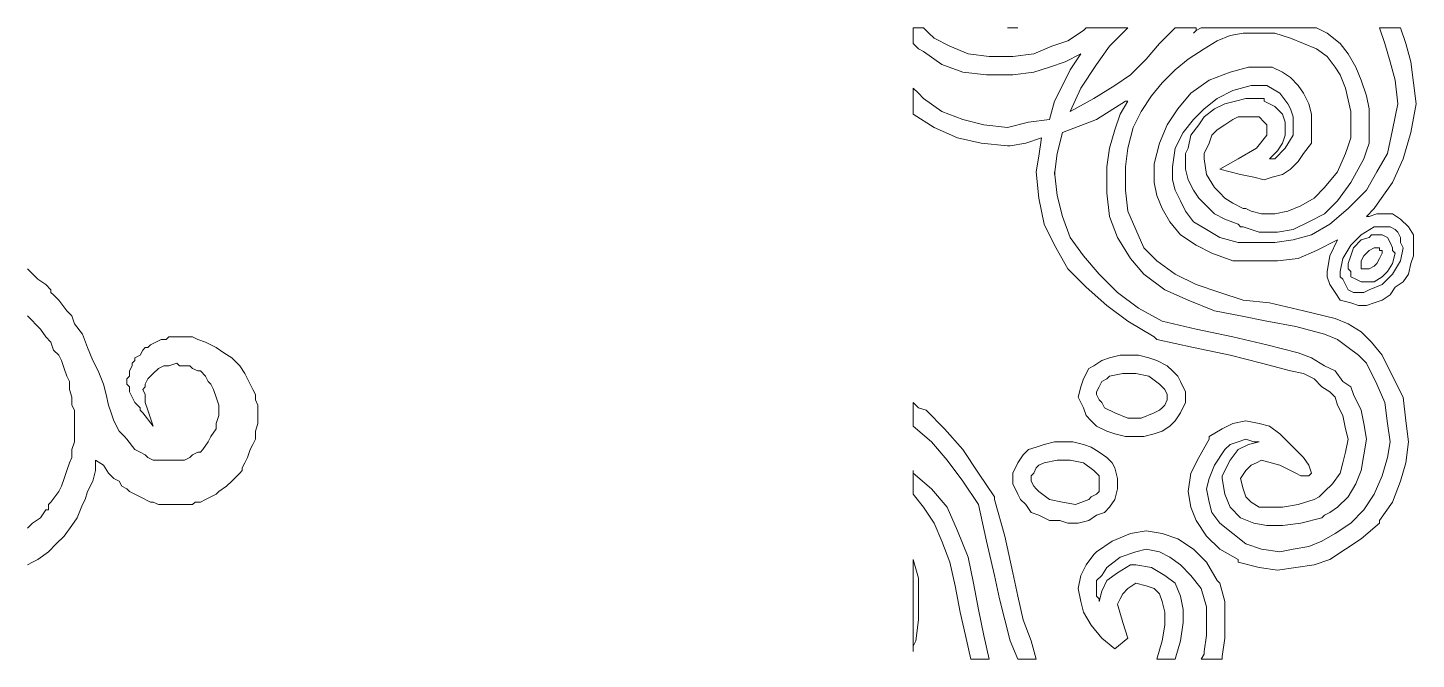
# Model space of a CAD drawing. Extents: x -66030 to 95157, y -13132 to 45879.
# Drawn here: x -18784 to -16714, y 9910 to 10851 of the extents above; entities that cross this region are included whole.
import ezdxf

# ---------------------------------------------------------------- set-up
doc = ezdxf.new("R2010")
doc.units = 0
doc.header["$LTSCALE"] = 100
doc.header["$MEASUREMENT"] = 0
doc.layers.get('0').update_dxf_attribs({"linetype": 'CONTINUOUS'})

msp = doc.modelspace()

# ---------------------------------------------------------------- linework, layer by layer
at = {"lineweight": 0}
for points in [[(-17464.4, 10722.6), (-17464.4, 10761.6), (-17456.6, 10753.8), (-17448.8, 10746), (-17421.4, 10726.5), (-17390.2, 10714.8), (-17358.9, 10706.9), (-17323.8, 10703), (-17323.8, 10703), (-17292.5, 10710.8), (-17261.3, 10714.8), (-17253.5, 10742.1), (-17241.8, 10765.5), (-17230.1, 10789), (-17214.4, 10812.4), (-17214.4, 10812.4), (-17214.4, 10812.4), (-17237.9, 10800.7), (-17261.3, 10792.9), (-17284.7, 10785.1), (-17316, 10781.2), (-17316, 10781.2), (-17355, 10781.2), (-17390.2, 10785.1), (-17421.4, 10796.8), (-17448.8, 10816.3), (-17456.6, 10820.2), (-17464.4, 10828), (-17464.4, 10851.5), (-17448.8, 10851.5), (-17441, 10843.6), (-17433.2, 10835.8), (-17409.7, 10824.1), (-17382.4, 10812.4), (-17351.1, 10808.5), (-17316, 10808.5), (-17284.7, 10812.4), (-17257.4, 10824.1), (-17234, 10831.9), (-17210.5, 10847.6), (-17206.6, 10851.5), (-17202.7, 10851.5), (-17144.1, 10851.5), (-17171.5, 10824.1), (-17191, 10796.8), (-17214.4, 10761.6), (-17230.1, 10726.5), (-17194.9, 10746), (-17163.6, 10765.5), (-17140.2, 10781.2), (-17116.8, 10804.6), (-17097.2, 10828), (-17073.8, 10851.5), (-17042.6, 10851.5), (-17042.6, 10847.6), (-17046.5, 10843.6), (-17042.6, 10847.6), (-17034.8, 10851.5), (-16862.9, 10851.5), (-16855.1, 10847.6), (-16847.3, 10843.6), (-16847.3, 10843.6), (-16827.7, 10828), (-16816, 10812.4), (-16804.3, 10792.9), (-16796.5, 10773.3), (-16788.7, 10749.9), (-16784.8, 10730.4), (-16784.8, 10706.9), (-16784.8, 10683.5), (-16784.8, 10679.6), (-16788.7, 10667.9), (-16792.6, 10656.2), (-16812.1, 10621), (-16831.6, 10593.7), (-16851.2, 10574.1), (-16874.6, 10562.4), (-16898, 10550.7), (-16921.5, 10546.8), (-16948.8, 10546.8), (-16972.3, 10554.6), (-16976.2, 10554.6), (-16980.1, 10558.5), (-16980.1, 10558.5), (-16999.6, 10566.3), (-17015.2, 10574.1), (-17026.9, 10585.9), (-17038.7, 10597.6), (-17046.5, 10609.3), (-17054.3, 10624.9), (-17058.2, 10640.5), (-17058.2, 10656.2), (-17058.2, 10660.1), (-17058.2, 10664), (-17054.3, 10671.8), (-17050.4, 10691.3), (-17038.7, 10706.9), (-17030.8, 10718.7), (-17015.2, 10730.4), (-16999.6, 10738.2), (-16984, 10742.1), (-16968.4, 10746), (-16952.7, 10746), (-16948.8, 10746), (-16941, 10746), (-16941, 10742.1), (-16925.4, 10734.3), (-16913.7, 10722.6), (-16909.8, 10710.8), (-16909.8, 10699.1), (-16909.8, 10691.3), (-16913.7, 10679.6), (-16921.5, 10667.9), (-16933.2, 10656.2), (-16929.3, 10656.2), (-16925.4, 10656.2), (-16909.8, 10671.8), (-16898, 10691.3), (-16898, 10703), (-16898, 10718.7), (-16901.9, 10730.4), (-16905.9, 10738.2), (-16917.6, 10753.8), (-16937.1, 10765.5), (-16960.5, 10765.5), (-16987.9, 10757.7), (-17011.3, 10746), (-17030.8, 10730.4), (-17046.5, 10714.8), (-17062.1, 10695.2), (-17073.8, 10671.8), (-17077.7, 10644.4), (-17077.7, 10636.6), (-17077.7, 10624.9), (-17073.8, 10609.3), (-17066, 10593.7), (-17058.2, 10578), (-17046.5, 10562.4), (-17026.9, 10550.7), (-17007.4, 10539), (-16980.1, 10531.2), (-16948.8, 10531.2), (-16925.4, 10531.2), (-16898, 10535.1), (-16870.7, 10542.9), (-16843.4, 10558.5), (-16816, 10582), (-16788.7, 10609.3), (-16773.1, 10636.6), (-16757.4, 10664), (-16749.6, 10699.1), (-16741.8, 10738.2), (-16745.7, 10773.3), (-16753.5, 10800.7), (-16761.3, 10828), (-16769.1, 10851.5), (-16737.9, 10851.5), (-16730.1, 10828), (-16722.3, 10800.7), (-16718.4, 10769.4), (-16714.5, 10738.2), (-16714.5, 10738.2), (-16722.3, 10695.2), (-16734, 10656.2), (-16749.6, 10621), (-16769.1, 10593.7), (-16777, 10582), (-16788.7, 10570.2), (-16784.8, 10570.2), (-16784.8, 10570.2), (-16773.1, 10574.1), (-16765.2, 10574.1), (-16749.6, 10574.1), (-16737.9, 10566.3), (-16726.2, 10554.6), (-16718.4, 10542.9), (-16718.4, 10535.1), (-16718.4, 10523.4), (-16718.4, 10511.6), (-16722.3, 10499.9), (-16726.2, 10484.3), (-16734, 10472.6), (-16745.7, 10464.8), (-16753.5, 10453.1), (-16765.2, 10445.2), (-16777, 10441.3), (-16788.7, 10437.4), (-16800.4, 10437.4), (-16812.1, 10441.3), (-16827.7, 10445.2), (-16835.5, 10457), (-16843.4, 10468.7), (-16847.3, 10480.4), (-16847.3, 10488.2), (-16843.4, 10511.6), (-16831.6, 10535.1), (-16862.9, 10519.5), (-16890.2, 10507.7), (-16890.2, 10507.7), (-16921.5, 10503.8), (-16948.8, 10503.8), (-16987.9, 10503.8), (-17019.1, 10515.5), (-17042.6, 10527.3), (-17066, 10542.9), (-17081.6, 10562.4), (-17093.3, 10582), (-17101.2, 10601.5), (-17105.1, 10621), (-17105.1, 10636.6), (-17105.1, 10644.4), (-17105.1, 10648.4), (-17097.2, 10679.6), (-17085.5, 10706.9), (-17069.9, 10730.4), (-17050.4, 10753.8), (-17023, 10773.3), (-16991.8, 10785.1), (-16964.4, 10792.9), (-16933.2, 10792.9), (-16929.3, 10792.9), (-16913.7, 10785.1), (-16901.9, 10777.2), (-16890.2, 10765.5), (-16882.4, 10753.8), (-16874.6, 10738.2), (-16870.7, 10722.6), (-16870.7, 10703), (-16870.7, 10683.5), (-16870.7, 10679.6), (-16882.4, 10664), (-16890.2, 10652.3), (-16901.9, 10640.5), (-16913.7, 10632.7), (-16929.3, 10628.8), (-16941, 10624.9), (-16956.6, 10628.8), (-16976.2, 10632.7), (-17007.4, 10640.5), (-16980.1, 10656.2), (-16952.7, 10671.8), (-16937.1, 10691.3), (-16937.1, 10695.2), (-16937.1, 10699.1), (-16937.1, 10703), (-16937.1, 10706.9), (-16941, 10710.8), (-16948.8, 10718.7), (-16952.7, 10718.7), (-16956.6, 10718.7), (-16968.4, 10718.7), (-16980.1, 10718.7), (-16987.9, 10714.8), (-16999.6, 10706.9), (-17011.3, 10699.1), (-17019.1, 10691.3), (-17023, 10679.6), (-17030.8, 10664), (-17030.8, 10660.1), (-17030.8, 10656.2), (-17026.9, 10632.7), (-17015.2, 10613.2), (-17007.4, 10605.4), (-16999.6, 10597.6), (-16987.9, 10589.8), (-16972.3, 10582), (-16972.3, 10582), (-16968.4, 10582), (-16960.5, 10578), (-16944.9, 10574.1), (-16925.4, 10574.1), (-16905.9, 10578), (-16886.3, 10585.9), (-16866.8, 10597.6), (-16851.2, 10613.2), (-16831.6, 10636.6), (-16819.9, 10664), (-16816, 10675.7), (-16812.1, 10687.4), (-16812.1, 10726.5), (-16819.9, 10761.6), (-16827.7, 10781.2), (-16835.5, 10792.9), (-16847.3, 10808.5), (-16862.9, 10820.2), (-16862.9, 10820.2), (-16882.4, 10828), (-16901.9, 10835.8), (-16925.4, 10843.6), (-16948.8, 10843.6), (-16972.3, 10843.6), (-16991.8, 10839.7), (-17011.3, 10831.9), (-17030.8, 10820.2), (-17030.8, 10820.2), (-17054.3, 10804.6), (-17073.8, 10789), (-17093.3, 10769.4), (-17109, 10749.9), (-17124.6, 10726.5), (-17136.3, 10703), (-17144.1, 10671.8), (-17148, 10644.4), (-17148, 10609.3), (-17144.1, 10578), (-17132.4, 10550.7), (-17120.7, 10523.4), (-17101.2, 10503.8), (-17073.8, 10484.3), (-17042.6, 10468.7), (-17007.4, 10457), (-17007.4, 10457), (-16972.3, 10445.2), (-16933.2, 10441.3), (-16882.4, 10429.6), (-16835.5, 10417.9), (-16816, 10410.1), (-16796.5, 10398.4), (-16780.9, 10382.7), (-16765.2, 10363.2), (-16765.2, 10363.2), (-16749.6, 10332), (-16734, 10300.7), (-16730.1, 10265.6), (-16726.2, 10234.3), (-16730.1, 10203.1), (-16737.9, 10175.7), (-16749.6, 10144.5), (-16769.1, 10117.1), (-16769.1, 10113.2), (-16796.5, 10089.8), (-16819.9, 10074.2), (-16843.4, 10058.6), (-16866.8, 10050.7), (-16894.1, 10046.8), (-16921.5, 10042.9), (-16948.8, 10046.8), (-16980.1, 10054.6), (-16980.1, 10058.6), (-17007.4, 10074.2), (-17026.9, 10093.7), (-17042.6, 10117.1), (-17050.4, 10136.7), (-17054.3, 10160.1), (-17050.4, 10187.4), (-17038.7, 10210.9), (-17023, 10238.2), (-17023, 10242.1), (-17003.5, 10253.8), (-16987.9, 10261.7), (-16968.4, 10265.6), (-16948.8, 10261.7), (-16933.2, 10257.8), (-16917.6, 10246), (-16901.9, 10230.4), (-16882.4, 10210.9), (-16874.6, 10199.2), (-16870.7, 10187.4), (-16874.6, 10183.5), (-16878.5, 10183.5), (-16886.3, 10183.5), (-16894.1, 10187.4), (-16917.6, 10199.2), (-16944.9, 10207), (-16952.7, 10203.1), (-16960.5, 10199.2), (-16968.4, 10191.4), (-16976.2, 10179.6), (-16972.3, 10164), (-16968.4, 10152.3), (-16960.5, 10144.5), (-16948.8, 10136.7), (-16933.2, 10136.7), (-16913.7, 10136.7), (-16890.2, 10140.6), (-16866.8, 10148.4), (-16859, 10152.3), (-16851.2, 10160.1), (-16839.5, 10171.8), (-16827.7, 10187.4), (-16823.8, 10203.1), (-16819.9, 10218.7), (-16816, 10238.2), (-16819.9, 10253.8), (-16823.8, 10273.4), (-16831.6, 10289), (-16835.5, 10300.7), (-16843.4, 10308.5), (-16843.4, 10308.5), (-16855.1, 10316.3), (-16866.8, 10328.1), (-16882.4, 10335.9), (-16901.9, 10339.8), (-16944.9, 10351.5), (-16991.8, 10363.2), (-17046.5, 10374.9), (-17101.2, 10386.7), (-17105.1, 10390.6), (-17144.1, 10414), (-17175.4, 10437.4), (-17206.6, 10464.8), (-17234, 10492.1), (-17253.5, 10527.3), (-17269.1, 10558.5), (-17276.9, 10597.6), (-17280.8, 10636.6), (-17280.8, 10636.6), (-17276.9, 10660.1), (-17273, 10687.4), (-17296.5, 10679.6), (-17319.9, 10675.7), (-17323.8, 10675.7), (-17362.9, 10679.6), (-17398, 10687.4), (-17433.2, 10703), (-17464.4, 10722.6)], [(-17323.8, 10851.5), (-17308.2, 10851.5), (-17312.1, 10851.5), (-17312.1, 10851.5), (-17312.1, 10851.5), (-17319.9, 10851.5), (-17323.8, 10851.5)], [(-17046.5, 10843.6), (-17046.5, 10843.6), (-17046.5, 10843.6), (-17046.5, 10843.6), (-17046.5, 10843.6), (-17046.5, 10843.6)], [(-17241.8, 10695.2), (-17249.6, 10664), (-17253.5, 10632.7), (-17253.5, 10636.6), (-17249.6, 10601.5), (-17241.8, 10570.2), (-17230.1, 10539), (-17210.5, 10511.6), (-17187.1, 10484.3), (-17159.7, 10457), (-17128.5, 10433.5), (-17093.3, 10414), (-17042.6, 10402.3), (-16987.9, 10390.6), (-16937.1, 10378.8), (-16890.2, 10367.1), (-16870.7, 10359.3), (-16851.2, 10347.6), (-16835.5, 10339.8), (-16823.8, 10324.2), (-16823.8, 10324.2), (-16812.1, 10316.3), (-16808.2, 10304.6), (-16796.5, 10281.2), (-16792.6, 10261.7), (-16788.7, 10238.2), (-16792.6, 10214.8), (-16796.5, 10191.4), (-16804.3, 10171.8), (-16816, 10152.3), (-16831.6, 10136.7), (-16843.4, 10128.9), (-16851.2, 10125), (-16855.1, 10121), (-16886.3, 10113.2), (-16913.7, 10109.3), (-16937.1, 10109.3), (-16956.6, 10113.2), (-16976.2, 10121), (-16991.8, 10136.7), (-16999.6, 10156.2), (-17003.5, 10179.6), (-17003.5, 10183.5), (-16991.8, 10207), (-16980.1, 10222.6), (-16964.4, 10230.4), (-16948.8, 10234.3), (-16952.7, 10234.3), (-16956.6, 10234.3), (-16968.4, 10238.2), (-16980.1, 10234.3), (-16991.8, 10230.4), (-16999.6, 10222.6), (-17015.2, 10199.2), (-17023, 10179.6), (-17026.9, 10164), (-17023, 10144.5), (-17019.1, 10128.9), (-17007.4, 10113.2), (-16987.9, 10097.6), (-16968.4, 10082), (-16944.9, 10074.2), (-16917.6, 10070.3), (-16898, 10074.2), (-16874.6, 10078.1), (-16855.1, 10085.9), (-16835.5, 10097.6), (-16812.1, 10113.2), (-16792.6, 10132.8), (-16777, 10156.2), (-16765.2, 10183.5), (-16757.4, 10210.9), (-16753.5, 10234.3), (-16757.4, 10261.7), (-16761.3, 10292.9), (-16773.1, 10320.3), (-16788.7, 10351.5), (-16788.7, 10351.5), (-16800.4, 10363.2), (-16816, 10374.9), (-16831.6, 10386.7), (-16851.2, 10394.5), (-16894.1, 10406.2), (-16937.1, 10414), (-16976.2, 10421.8), (-17015.2, 10429.6), (-17015.2, 10429.6), (-17054.3, 10445.2), (-17089.4, 10460.9), (-17120.7, 10484.3), (-17140.2, 10507.7), (-17159.7, 10539), (-17171.5, 10570.2), (-17175.4, 10605.4), (-17175.4, 10644.4), (-17175.4, 10644.4), (-17171.5, 10671.8), (-17163.6, 10699.1), (-17155.8, 10722.6), (-17144.1, 10742.1), (-17148, 10742.1), (-17148, 10742.1), (-17191, 10714.8), (-17241.8, 10695.2)], [(-16777, 10554.6), (-16796.5, 10542.9), (-16812.1, 10527.3), (-16823.8, 10507.7), (-16827.7, 10488.2), (-16827.7, 10480.4), (-16823.8, 10476.5), (-16819.9, 10468.7), (-16816, 10460.9), (-16808.2, 10457), (-16800.4, 10457), (-16792.6, 10457), (-16784.8, 10460.9), (-16765.2, 10468.7), (-16749.6, 10484.3), (-16737.9, 10503.8), (-16734, 10523.4), (-16737.9, 10531.2), (-16737.9, 10539), (-16741.8, 10546.8), (-16745.7, 10550.7), (-16753.5, 10554.6), (-16765.2, 10554.6), (-16769.1, 10554.6), (-16777, 10554.6)], [(-16784.8, 10539), (-16780.9, 10542.9), (-16773.1, 10542.9), (-16765.2, 10542.9), (-16757.4, 10539), (-16753.5, 10531.2), (-16749.6, 10523.4), (-16749.6, 10519.5), (-16745.7, 10515.5), (-16749.6, 10499.9), (-16757.4, 10488.2), (-16765.2, 10480.4), (-16777, 10472.6), (-16784.8, 10472.6), (-16788.7, 10472.6), (-16796.5, 10472.6), (-16804.3, 10476.5), (-16812.1, 10480.4), (-16812.1, 10488.2), (-16816, 10492.1), (-16816, 10499.9), (-16812.1, 10511.6), (-16808.2, 10523.4), (-16796.5, 10535.1), (-16784.8, 10539)], [(-16777, 10523.4), (-16784.8, 10519.5), (-16792.6, 10511.6), (-16796.5, 10503.8), (-16796.5, 10499.9), (-16796.5, 10496), (-16796.5, 10496), (-16796.5, 10492.1), (-16792.6, 10492.1), (-16792.6, 10492.1), (-16788.7, 10492.1), (-16788.7, 10492.1), (-16784.8, 10492.1), (-16777, 10496), (-16773.1, 10499.9), (-16769.1, 10507.7), (-16765.2, 10515.5), (-16765.2, 10515.5), (-16765.2, 10519.5), (-16769.1, 10519.5), (-16769.1, 10523.4), (-16773.1, 10523.4), (-16773.1, 10523.4), (-16777, 10523.4), (-16777, 10523.4)], [(-17093.3, 10249.9), (-17105.1, 10246), (-17120.7, 10242.1), (-17132.4, 10242.1), (-17148, 10242.1), (-17163.6, 10246), (-17175.4, 10249.9), (-17191, 10257.8), (-17198.8, 10265.6), (-17206.6, 10273.4), (-17210.5, 10285.1), (-17218.3, 10300.7), (-17214.4, 10316.3), (-17210.5, 10328.1), (-17202.7, 10343.7), (-17194.9, 10347.6), (-17183.2, 10355.4), (-17171.5, 10359.3), (-17155.8, 10363.2), (-17140.2, 10363.2), (-17128.5, 10363.2), (-17112.9, 10359.3), (-17101.2, 10355.4), (-17085.5, 10347.6), (-17077.7, 10339.8), (-17069.9, 10332), (-17066, 10324.2), (-17058.2, 10308.5), (-17058.2, 10292.9), (-17066, 10277.3), (-17073.8, 10265.6), (-17081.6, 10257.8), (-17093.3, 10249.9)], [(-17105.1, 10277.3), (-17097.2, 10281.2), (-17093.3, 10285.1), (-17089.4, 10289), (-17085.5, 10296.8), (-17085.5, 10304.6), (-17089.4, 10312.4), (-17093.3, 10316.3), (-17097.2, 10320.3), (-17112.9, 10332), (-17132.4, 10335.9), (-17151.9, 10335.9), (-17171.5, 10332), (-17175.4, 10328.1), (-17183.2, 10324.2), (-17187.1, 10316.3), (-17191, 10308.5), (-17191, 10304.6), (-17187.1, 10296.8), (-17183.2, 10292.9), (-17179.3, 10285.1), (-17163.6, 10277.3), (-17144.1, 10269.5), (-17124.6, 10269.5), (-17105.1, 10277.3)], [(-17280.8, 9910.1), (-17308.2, 9910.1), (-17319.9, 9937.5), (-17327.7, 9968.7), (-17335.5, 10000), (-17343.3, 10035.1), (-17355, 10085.9), (-17366.8, 10140.6), (-17390.2, 10175.7), (-17413.6, 10207), (-17437.1, 10234.3), (-17464.4, 10257.8), (-17464.4, 10257.8), (-17464.4, 10257.8), (-17464.4, 10292.9), (-17456.6, 10285.1), (-17444.9, 10281.2), (-17417.5, 10253.8), (-17390.2, 10222.6), (-17366.8, 10187.4), (-17343.3, 10152.3), (-17343.3, 10148.4), (-17327.7, 10093.7), (-17316, 10039), (-17308.2, 10003.9), (-17300.4, 9968.7), (-17288.6, 9937.5), (-17280.8, 9910.1)], [(-17191, 10125), (-17202.7, 10117.1), (-17218.3, 10113.2), (-17234, 10113.2), (-17245.7, 10117.1), (-17261.3, 10117.1), (-17276.9, 10125), (-17288.6, 10128.9), (-17296.5, 10140.6), (-17304.3, 10148.4), (-17308.2, 10156.2), (-17316, 10171.8), (-17316, 10187.4), (-17308.2, 10203.1), (-17300.4, 10214.8), (-17292.5, 10222.6), (-17280.8, 10226.5), (-17269.1, 10230.4), (-17253.5, 10234.3), (-17241.8, 10234.3), (-17226.1, 10234.3), (-17210.5, 10230.4), (-17198.8, 10226.5), (-17187.1, 10218.7), (-17175.4, 10210.9), (-17167.6, 10203.1), (-17163.6, 10195.3), (-17159.7, 10179.6), (-17159.7, 10164), (-17163.6, 10148.4), (-17171.5, 10136.7), (-17179.3, 10128.9), (-17191, 10125)], [(-17202.7, 10148.4), (-17198.8, 10152.3), (-17191, 10156.2), (-17187.1, 10160.1), (-17187.1, 10167.9), (-17187.1, 10175.7), (-17187.1, 10183.5), (-17191, 10187.4), (-17194.9, 10191.4), (-17210.5, 10203.1), (-17230.1, 10207), (-17249.6, 10207), (-17269.1, 10203.1), (-17276.9, 10199.2), (-17280.8, 10195.3), (-17284.7, 10187.4), (-17288.6, 10183.5), (-17288.6, 10175.7), (-17284.7, 10167.9), (-17280.8, 10164), (-17276.9, 10160.1), (-17261.3, 10148.4), (-17241.8, 10144.5), (-17222.2, 10140.6), (-17202.7, 10148.4)], [(-17351.1, 9910.1), (-17378.5, 9910.1), (-17386.3, 9945.3), (-17394.1, 9980.4), (-17401.9, 10019.5), (-17409.7, 10054.6), (-17409.7, 10054.6), (-17421.4, 10085.9), (-17433.2, 10113.2), (-17448.8, 10136.7), (-17464.4, 10156.2), (-17464.4, 10191.4), (-17464.4, 10187.4), (-17464.4, 10187.4), (-17437.1, 10164), (-17413.6, 10136.7), (-17398, 10101.5), (-17382.4, 10062.5), (-17382.4, 10062.5), (-17374.6, 10023.4), (-17366.8, 9984.3), (-17358.9, 9945.3), (-17351.1, 9910.1)], [(-17003.5, 9910.1), (-17034.8, 9910.1), (-17030.8, 9917.9), (-17030.8, 9921.8), (-17026.9, 9945.3), (-17026.9, 9964.8), (-17026.9, 9988.2), (-17034.8, 10015.6), (-17050.4, 10035.1), (-17066, 10050.7), (-17081.6, 10062.5), (-17097.2, 10070.3), (-17116.8, 10074.2), (-17132.4, 10070.3), (-17155.8, 10062.5), (-17175.4, 10046.8), (-17183.2, 10035.1), (-17191, 10027.3), (-17191, 10015.6), (-17191, 10003.9), (-17187.1, 10000), (-17187.1, 9996.1), (-17183.2, 10011.7), (-17175.4, 10027.3), (-17159.7, 10039), (-17140.2, 10050.7), (-17132.4, 10050.7), (-17109, 10046.8), (-17089.4, 10035.1), (-17073.8, 10023.4), (-17066, 10003.9), (-17062.1, 9984.3), (-17062.1, 9964.8), (-17066, 9937.5), (-17073.8, 9910.1), (-17101.2, 9910.1), (-17101.2, 9910.1), (-17101.2, 9910.1), (-17093.3, 9937.5), (-17089.4, 9960.9), (-17089.4, 9980.4), (-17093.3, 9996.1), (-17097.2, 10007.8), (-17105.1, 10015.6), (-17116.8, 10019.5), (-17132.4, 10023.4), (-17144.1, 10015.6), (-17151.9, 10007.8), (-17155.8, 10000), (-17159.7, 9992.1), (-17151.9, 9964.8), (-17144.1, 9941.4), (-17163.6, 9925.7), (-17183.2, 9941.4), (-17198.8, 9960.9), (-17210.5, 9980.4), (-17214.4, 9996.1), (-17218.3, 10015.6), (-17214.4, 10035.1), (-17206.6, 10050.7), (-17194.9, 10066.4), (-17191, 10070.3), (-17167.6, 10085.9), (-17140.2, 10097.6), (-17116.8, 10101.5), (-17093.3, 10097.6), (-17069.9, 10089.8), (-17046.5, 10074.2), (-17026.9, 10054.6), (-17011.3, 10027.3), (-17007.4, 10023.4), (-16999.6, 9996.1), (-16999.6, 9968.7), (-16999.6, 9941.4), (-17003.5, 9914), (-17003.5, 9914), (-17003.5, 9910.1)], [(-17464.4, 9921.8), (-17464.4, 10058.6), (-17456.6, 10031.2), (-17456.6, 9996.1), (-17456.6, 9968.7), (-17460.5, 9937.5), (-17460.5, 9937.5), (-17464.4, 9929.7), (-17464.4, 9921.8)]]:
    msp.add_lwpolyline(points, close=True, dxfattribs=at)
for points in [[(-18784.6, 10050.7), (-18776.8, 10054.6), (-18769, 10058.6), (-18753.4, 10070.3), (-18741.7, 10082), (-18729.9, 10093.7), (-18718.2, 10109.3), (-18710.4, 10121), (-18702.6, 10140.6), (-18698.7, 10148.4), (-18694.8, 10160.1), (-18687, 10175.7), (-18683.1, 10191.4), (-18683.1, 10207), (-18671.4, 10199.2), (-18663.5, 10187.4), (-18655.7, 10179.6), (-18647.9, 10175.7), (-18644, 10167.9), (-18636.2, 10164), (-18632.3, 10160.1), (-18624.5, 10156.2), (-18616.7, 10152.3), (-18601, 10144.5), (-18597.1, 10144.5), (-18589.3, 10140.6), (-18577.6, 10140.6), (-18562, 10140.6), (-18554.2, 10140.6), (-18550.3, 10140.6), (-18542.5, 10140.6), (-18538.6, 10140.6), (-18538.6, 10140.6), (-18534.6, 10144.5), (-18526.8, 10144.5), (-18519, 10148.4), (-18511.2, 10152.3), (-18503.4, 10156.2), (-18499.5, 10160.1), (-18487.8, 10167.9), (-18480, 10175.7), (-18472.1, 10183.5), (-18468.2, 10187.4), (-18464.3, 10191.4), (-18464.3, 10195.3), (-18460.4, 10203.1), (-18456.5, 10210.9), (-18452.6, 10222.6), (-18448.7, 10230.4), (-18444.8, 10238.2), (-18444.8, 10249.9), (-18440.9, 10261.7), (-18440.9, 10273.4), (-18440.9, 10281.2), (-18440.9, 10289), (-18444.8, 10296.8), (-18444.8, 10304.6), (-18448.7, 10312.4), (-18452.6, 10320.3), (-18460.4, 10335.9), (-18468.2, 10347.6), (-18480, 10359.3), (-18491.7, 10367.1), (-18503.4, 10374.9), (-18519, 10382.7), (-18530.7, 10386.7), (-18538.6, 10390.6), (-18550.3, 10390.6), (-18558.1, 10390.6), (-18573.7, 10390.6), (-18577.6, 10386.7), (-18585.4, 10386.7), (-18593.2, 10382.7), (-18601, 10378.8), (-18605, 10374.9), (-18608.9, 10374.9), (-18612.8, 10371), (-18616.7, 10363.2), (-18624.5, 10359.3), (-18624.5, 10355.4), (-18624.5, 10355.4), (-18628.4, 10351.5), (-18628.4, 10347.6), (-18632.3, 10339.8), (-18632.3, 10332), (-18636.2, 10328.1), (-18636.2, 10324.2), (-18636.2, 10320.3), (-18632.3, 10316.3), (-18632.3, 10312.4), (-18632.3, 10308.5), (-18628.4, 10300.7), (-18624.5, 10292.9), (-18616.7, 10285.1), (-18616.7, 10281.2), (-18612.8, 10277.3), (-18597.1, 10257.8), (-18605, 10281.2), (-18608.9, 10292.9), (-18608.9, 10300.7), (-18608.9, 10300.7), (-18608.9, 10304.6), (-18612.8, 10312.4), (-18608.9, 10316.3), (-18608.9, 10320.3), (-18605, 10328.1), (-18601, 10332), (-18597.1, 10335.9), (-18589.3, 10343.7), (-18581.5, 10347.6), (-18573.7, 10347.6), (-18562, 10351.5), (-18558.1, 10347.6), (-18554.2, 10347.6), (-18542.5, 10347.6), (-18538.6, 10343.7), (-18530.7, 10339.8), (-18526.8, 10339.8), (-18519, 10332), (-18515.1, 10324.2), (-18511.2, 10320.3), (-18507.3, 10312.4), (-18503.4, 10300.7), (-18499.5, 10289), (-18499.5, 10281.2), (-18499.5, 10273.4), (-18503.4, 10261.7), (-18503.4, 10253.8), (-18511.2, 10242.1), (-18515.1, 10234.3), (-18522.9, 10222.6), (-18526.8, 10218.7), (-18530.7, 10218.7), (-18538.6, 10214.8), (-18542.5, 10210.9), (-18550.3, 10207), (-18558.1, 10207), (-18565.9, 10207), (-18577.6, 10207), (-18585.4, 10207), (-18589.3, 10207), (-18597.1, 10207), (-18605, 10210.9), (-18608.9, 10214.8), (-18616.7, 10218.7), (-18624.5, 10222.6), (-18636.2, 10238.2), (-18640.1, 10242.1), (-18647.9, 10249.9), (-18655.7, 10265.6), (-18659.6, 10277.3), (-18663.5, 10289), (-18667.4, 10304.6), (-18671.4, 10320.3), (-18679.2, 10339.8), (-18687, 10355.4), (-18694.8, 10374.9), (-18702.6, 10394.5), (-18714.3, 10410.1), (-18718.2, 10421.8), (-18726, 10429.6), (-18737.8, 10445.2), (-18745.6, 10453.1), (-18749.5, 10457), (-18749.5, 10460.9), (-18757.3, 10468.7), (-18769, 10476.5), (-18784.6, 10492.1)], [(-18784.6, 10421.8), (-18765.1, 10402.3), (-18757.3, 10390.6), (-18749.5, 10382.7), (-18745.6, 10371), (-18737.8, 10363.2), (-18733.8, 10355.4), (-18729.9, 10343.7), (-18726, 10332), (-18722.1, 10324.2), (-18722.1, 10312.4), (-18718.2, 10300.7), (-18718.2, 10289), (-18714.3, 10281.2), (-18714.3, 10269.5), (-18714.3, 10257.8), (-18714.3, 10246), (-18714.3, 10234.3), (-18718.2, 10222.6), (-18718.2, 10210.9), (-18722.1, 10203.1), (-18726, 10191.4), (-18729.9, 10179.6), (-18733.8, 10167.9), (-18737.8, 10160.1), (-18749.5, 10144.5), (-18753.4, 10140.6), (-18753.4, 10132.8), (-18757.3, 10132.8), (-18765.1, 10121), (-18776.8, 10113.2), (-18784.6, 10105.4)]]:
    msp.add_lwpolyline(points, dxfattribs=at)

doc.saveas('drawing.dxf')
